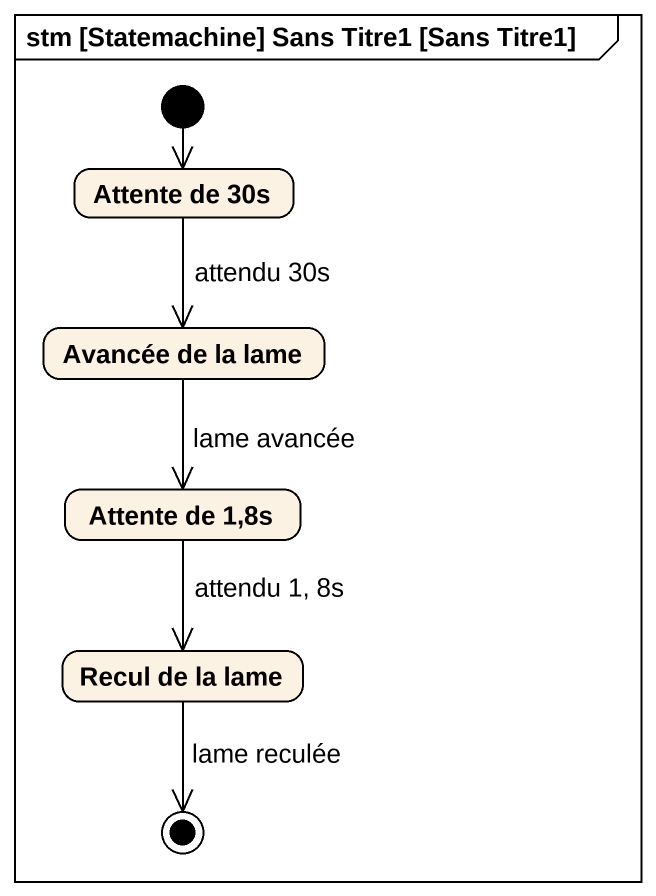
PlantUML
@startuml
mainframe stm [Statemachine] Sans Titre1 [Sans Titre1]
hide empty description
state "Attente de 30s" as Attente_de_30s
state "Avancée de la lame" as Avancée_de_la_lame
state "Attente de 1,8s" as Attente_de_1_8s
state "Recul de la lame" as Recul_de_la_lame
[*] --> Attente_de_30s
Attente_de_30s --> Avancée_de_la_lame : attendu 30s
Avancée_de_la_lame --> Attente_de_1_8s : lame avancée
Attente_de_1_8s --> Recul_de_la_lame : attendu 1, 8s
Recul_de_la_lame --> [*] : lame reculée
@enduml
